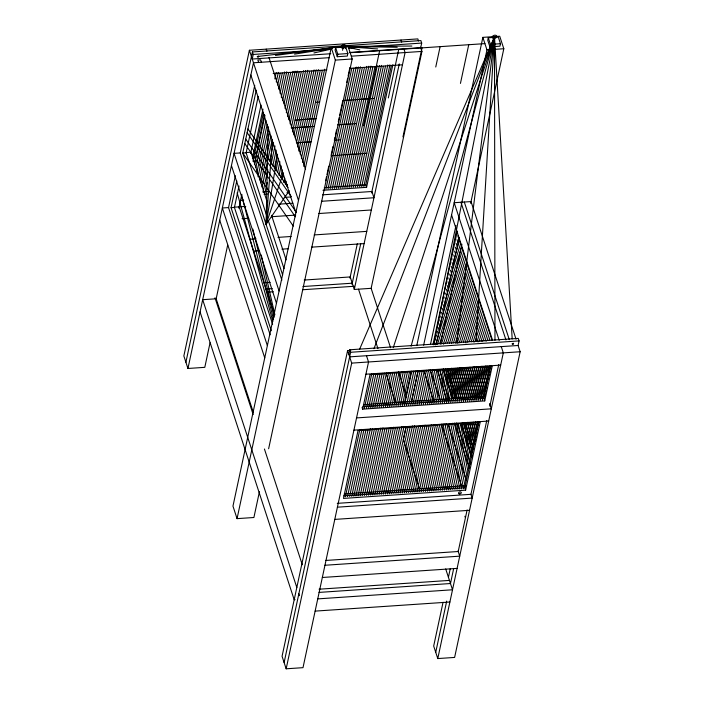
<?xml version="1.0" encoding="UTF-8"?>
<svg xmlns="http://www.w3.org/2000/svg" width="704" height="704" viewBox="0 0 704 704"><rect width="100%" height="100%" fill="white"/><g stroke="black" fill="none" stroke-linecap="round" stroke-linejoin="round"><path stroke-width="1.06" d="M289.282 190.766L266.086 224.338L268.189 126.79M476.001 341.537L494.49 36.837L359.498 349.474M283.307 172.894L266.086 224.338L272.483 139.902M456.685 342.998L494.49 36.837L373.956 348.691M266.086 224.338L277.552 154.22M433.831 344.863L494.49 36.837L512.178 338.906M254.531 163.918L264.396 114.409M418.519 40.99L417.842 38.905L249.383 50.274L183.85 355.96L187.942 368.474L204.794 367.338L210.047 342.795M185.9 362.217L252.41 51.946L420.869 40.577L421.687 43.076L420.702 47.661L349.325 52.483M252.41 51.946L253.229 54.454L252.252 59.039L330.783 53.733M187.942 368.474L253.475 62.788L329.49 57.658M235.356 175.762L228.536 207.574L270.142 334.796M254.742 85.334L240.249 152.935L281.855 280.157M271.295 330.73L231.053 207.68L236.799 180.866M256.23 90.262L242.766 153.041L282.665 275.044M272.615 324.245L234.423 207.451L239.017 186.006M266.596 215.38L246.136 152.812L258.227 96.422M227.674 245.08L216.163 298.786L253.334 412.447M238.894 208.252L241.886 194.278M250.65 153.428L261.017 105.054M252.454 158.233L262.979 109.138M253.018 161.357L263.542 112.262M254.434 164.41L264.959 115.315M255.851 167.473L265.918 120.516M274.842 78.892L276.214 72.486M257.048 171.6L267.115 124.643M276.267 81.946L278.326 72.345M258.007 176.792L268.532 127.697M277.684 85.008L280.201 73.269M259.424 179.854L269.72 131.824M278.872 89.135L282.304 73.128M260.85 182.908L270.917 135.951M280.069 93.262L284.645 71.914M262.046 187.009L272.158 139.814M281.292 97.24L286.748 71.764M262.997 192.227L267.828 169.699M269.667 161.119L273.574 142.886M282.709 100.285L288.631 72.688M264.871 193.16L267.177 182.433M271.084 164.199L274.991 145.966M284.134 103.33L290.734 72.538M272.73 166.197L276.179 150.11M285.102 108.495L293.066 71.342M274.331 168.423L277.288 154.607M286.299 112.596L295.17 71.192M275.977 170.412L278.485 158.717M287.496 116.697L297.282 71.051M277.631 172.392L279.91 161.762M288.913 119.742L299.156 71.975M279.048 175.437L281.098 165.871M290.11 123.842L301.259 71.834M280.702 177.426L282.295 169.981M303.591 70.629L291.306 127.952L314.468 126.386M282.348 179.406L283.492 174.09M292.53 131.93L305.703 70.47M283.774 182.45L284.68 178.2M293.973 134.878L307.806 70.33M285.419 184.439L286.106 181.245M295.416 137.826L309.69 71.245M287.074 186.419L287.531 184.298M311.793 71.104L296.419 142.842L311.159 141.838M297.607 146.951L314.125 69.907M298.804 151.061L316.228 69.758M300.23 154.106L318.34 69.617M301.418 158.215L320.214 70.532M302.614 162.325L322.318 70.418M303.811 166.434L324.65 69.212M268.629 448.774L352.194 58.978L348.102 46.464L331.258 47.599L232.962 506.123L237.054 518.637L253.898 517.502L259.424 491.726M335.65 47.652L335.122 50.142L337.269 56.725L347.318 56.047L347.846 53.557L345.699 46.974L335.65 47.652L337.806 54.234L337.269 56.725M237.054 518.637L335.35 60.113L331.258 47.599M342.558 50.266L343.385 46.42L411.866 46.05M345.338 48.638L345.699 46.974M325.626 180.814L326.524 176.634M326.973 174.548L328.759 166.188M331.223 154.704L332.992 146.458M334.981 137.183L334.321 140.281L340.63 139.85M335.421 135.124L336.53 129.976M338.307 121.651L339.214 117.427M339.671 115.315L342.839 100.522L374.422 98.393M346.72 82.421L347.635 78.162M348.093 76.032L349.914 67.505M325.943 189.033L351.798 68.429M328.046 188.892L353.901 68.288M330.15 188.751L356.233 67.082M332.262 188.61L358.345 66.942M334.365 188.47L360.448 66.792M336.468 188.329L362.322 67.716M338.571 188.179L364.434 67.575M340.683 188.038L366.766 66.37M342.786 187.898L368.87 66.229M344.89 187.757L370.973 66.088M347.002 187.616L372.856 67.012M349.105 187.475L374.959 66.862M363.546 125.787L379.632 50.732M351.208 187.326L377.291 65.657M353.311 187.185L379.394 65.516M355.423 187.044L381.506 65.375M357.526 186.903L383.381 66.29M359.63 186.762L385.493 66.15M361.733 186.622L387.816 64.953M363.845 186.481L389.928 64.812M322.96 190.282L366.582 187.334L365.763 184.835L391.389 65.305M366.582 187.334L392.894 64.601M388.335 97.935L398.728 49.438M349.95 278.15L357.306 243.83M351.991 284.407L360.73 243.654M371.598 192.966L399.265 63.906M420.57 47.247L421.934 51.418L371.14 288.323L354.297 289.458L405.09 52.554L403.726 48.382M350.759 350.39L347.6 350.601L282.066 656.286L286.158 668.8L303.002 667.665L368.535 361.979L366.494 355.722M348.832 354.358L349.809 349.774L518.267 338.395L519.086 340.903L518.1 345.488L520.15 351.745L454.617 657.43L437.774 658.566L433.682 646.052L443.054 602.307M284.117 662.543L350.627 352.273L349.809 349.774M286.158 668.8L351.692 363.114L347.6 350.601M402.961 136.884L422.039 47.863M435.758 67.003L440.123 46.64M362.622 409.156L370.022 374.616L492.158 366.37L484.748 400.91L362.622 409.156L362.076 407.484M345.4 496.769L359.814 429.537M364.39 408.188L371.712 374.035M347.503 496.628L361.918 429.396M366.494 408.047L373.815 373.894M349.615 496.487L363.801 430.32M368.606 407.906L375.927 373.754M351.718 496.346L365.904 430.179M370.709 407.766L378.03 373.613M353.822 496.206L368.007 430.03M372.812 407.625L380.134 373.472M355.925 496.065L370.339 428.824M374.915 407.475L382.237 373.331M358.037 495.915L372.451 428.683M377.027 407.334L384.349 373.182M360.14 495.774L374.326 429.607M379.13 407.194L386.452 373.041M362.243 495.634L376.429 429.466M381.234 407.053L388.555 372.9M364.355 495.493L378.541 429.326M383.346 406.912L390.667 372.759M366.458 495.352L380.873 428.111M385.449 406.771L392.77 372.618M368.562 495.211L382.976 427.97M387.552 406.63L394.874 372.478M370.665 495.07L384.85 428.894M389.655 406.481L396.977 372.328M460.451 83.398L468.741 44.713M372.777 494.921L386.962 428.754M391.767 406.34L399.089 372.187M374.88 494.78L389.066 428.613M393.87 406.199L401.192 372.046M376.983 494.639L391.398 427.398M395.974 406.058L403.295 371.906M379.095 494.498L393.51 427.258M398.086 405.918L405.407 371.765M381.198 494.358L395.384 428.182M400.189 405.777L407.51 371.624M383.302 494.217L397.487 428.041M402.292 405.627L409.614 371.483M404.598 402.468L411.277 371.325M416.803 345.55L482.865 37.365L499.717 36.23L503.809 48.743L470.659 203.368M385.405 494.067L399.59 427.9M404.395 405.486L411.717 371.334M387.517 493.926L401.931 426.694M406.507 405.346L413.829 371.193M389.62 493.786L404.034 426.554M408.61 405.205L415.932 371.052M488.286 37.796L487.749 40.286L489.905 46.869L499.946 46.191L500.482 43.701L498.326 37.118L488.286 37.796L490.433 44.378L489.905 46.869M391.723 493.645L405.909 427.478M410.714 405.064L418.035 370.911M406.173 426.73L403.392 439.674L419.434 488.638M411.453 402.09L418.141 370.885M423.65 345.18L486.957 49.878L482.865 37.365M393.835 493.504L408.012 427.337M412.817 404.923L420.138 370.77M395.938 493.363L410.124 427.187M414.929 404.782L422.25 370.63M493.662 40.691L494.49 36.837L494.974 340.243M398.042 493.222L412.456 425.982M417.032 404.633L424.354 370.48M430.496 344.256L455.954 225.491M400.145 493.073L414.559 425.841M419.135 404.492L426.457 370.339M433.013 344.37L457.266 231.238M402.257 492.932L416.442 426.765M421.247 404.351L428.569 370.198M404.36 492.791L418.546 426.624M423.35 404.21L430.672 370.058M436.374 344.142L459.254 237.415M406.463 492.65L420.649 426.483M425.454 404.07L432.775 369.917M408.566 492.51L422.981 425.269M427.557 403.929L434.878 369.776M440.502 344.045L461.912 244.174M410.678 492.369L425.093 425.128M429.669 403.779L436.99 369.635M412.782 492.219L426.967 426.052M431.772 403.638L439.094 369.486M414.885 492.078L429.07 425.911M433.875 403.498L441.197 369.345M416.997 491.938L431.411 424.706M435.987 403.357L443.309 369.204M419.1 491.797L433.514 424.556M438.09 403.216L445.412 369.063M421.203 491.656L435.618 424.415M440.194 403.075L447.515 368.922M423.306 491.515L437.492 425.339M442.297 402.934L449.618 368.782M425.418 491.366L439.604 425.198M444.409 402.785L451.73 368.632M427.522 491.225L441.936 423.993M446.512 402.644L453.834 368.491M429.625 491.084L444.039 423.852M448.615 402.503L455.937 368.35M431.737 490.943L446.151 423.702M450.727 402.362L458.049 368.21M433.84 490.802L448.026 424.635M452.83 402.222L460.152 368.069M435.943 490.662L450.129 424.486M454.934 402.081L462.255 367.928M438.046 490.521L452.461 423.28M457.037 401.931L464.358 367.778M440.158 490.371L454.573 423.139M459.149 401.79L466.47 367.638M442.262 490.23L456.676 422.998M461.252 401.65L468.574 367.497M444.365 490.09L458.55 423.922M463.355 401.509L470.677 367.356M446.477 489.949L460.662 423.782M465.467 401.368L472.789 367.215M448.58 489.808L462.766 423.632M467.57 401.227L474.892 367.074M450.683 489.667L465.098 422.426M469.674 401.078L476.995 366.934M452.786 489.518L467.201 422.286M471.777 400.937L479.098 366.784M454.898 489.377L469.084 423.21M473.889 400.796L481.21 366.643M457.002 489.236L471.187 423.069M475.992 400.655L483.314 366.502M459.105 489.095L473.29 422.928M478.095 400.514L485.417 366.362M461.217 488.954L475.631 421.714M480.207 400.374L487.529 366.221M463.32 488.814L477.734 421.573M482.31 400.233L489.632 366.08M465.617 490.169L480.163 422.303L358.028 430.549L343.482 498.414L465.617 490.169L464.798 487.67L478.887 421.925M484.748 400.91L483.93 398.402L490.89 365.957M448.422 577.271L450.27 568.674M435.723 652.309L446.706 601.093M453.693 568.48L450.472 583.528L318.991 592.407M467.122 509.925L458.207 551.514L325.635 560.463M337.41 507.179L472.173 498.08L470.95 494.322L486.772 420.508M489.843 406.173L498.766 364.558M437.774 658.566L503.307 352.88L501.257 346.623M411.136 346.157L494.49 36.837L393.246 347.688M341.748 47.74L343.385 46.42L397.232 47.274M313.949 52.95L330.766 49.218M338.131 47.582L343.385 46.42L377.67 48.946M294.554 54.129L332.534 48.127M336.873 47.45L343.385 46.42L345.435 46.851M275.449 55.414L332.605 47.846M334.761 47.564L343.385 46.42L258.201 56.408M253.229 54.454L330.898 49.21M348.401 48.022L421.687 43.076M350.152 52.721L484.915 43.622M337.806 54.234L347.846 53.557M490.433 44.378L500.482 43.701M351.402 56.179L421.934 51.418M335.35 60.113L352.194 58.978M486.957 49.878L503.809 48.743M273.178 73.506L326.867 69.89M349.87 68.332L402.468 64.786M315.462 102.37L319.678 102.089M295.073 120.076L316.122 118.659M337.63 124.819L356.585 123.543M240.381 152.926L234.062 153.349L279.074 290.998M245.643 152.566L250.906 152.214L267.133 201.819M246.136 152.812L242.766 153.041L293.304 226.107M331.003 155.734L366.802 153.322M263.261 191.752L267.617 191.462M324.324 187.634L365.763 184.835M264.079 194.26L267.344 194.04M286.977 192.711L289.159 192.562M240.434 200.376L243.725 200.147M284.258 197.41L290.831 196.97M322.608 194.823L371.914 191.497L373.956 197.754L321.367 201.3M228.668 207.566L222.35 207.988L267.362 345.638M233.93 207.205L245.766 206.404M278.634 204.186L292.882 203.227M231.053 207.68L234.423 207.451M242.053 218.706L248.626 218.266M271.63 216.709L295.742 215.081M318.745 213.532L371.334 209.977M249.515 239.29L256.089 238.85M278.001 237.371L291.148 236.482M314.16 234.934L366.749 231.378M253.466 251.073L258.949 250.703M281.952 249.154L288.526 248.706M311.538 247.157L364.126 243.602M263.648 282.788L270.222 282.348M304.19 280.051L350.205 276.945L354.297 289.458M265.698 289.045L272.272 288.605M302.949 286.528L352.255 283.202M266.614 292.178L273.319 291.729M302.579 289.749L354.288 286.264M216.374 298.769L202.69 299.693L296.815 587.506M350.627 352.273L519.086 340.903M349.65 356.858L518.1 345.488M351.692 363.114L520.15 351.745M365.913 374.211L500.685 365.112M363.414 404.668L485.03 396.458M362.894 406.578L483.93 398.402M356.55 417.921L491.313 408.822L489.606 403.603M353.927 430.144L488.69 421.045M344.274 493.926L465.89 485.716M343.754 495.836L464.798 487.67M337.278 503.351L470.95 494.322M334.787 519.402L469.55 510.312M324.958 565.259L459.721 556.16L458.022 550.95M322.335 577.482L457.098 568.392M319.062 589.204L449.442 580.404M295.055 599.676L294.193 599.738L200.068 311.925M317.75 598.884L452.514 589.785L445.694 568.929M315.128 611.107L449.891 602.017M348.515 47.494L359.806 49.861M247.13 132.695L291.28 196.61M245.749 139.128L296.314 212.318M244.798 143.581L295.381 216.806M247.94 128.92L288.033 187.458M516.058 339.231L471.038 201.582L454.194 202.717L499.206 340.366M464.306 202.039L509.318 339.689M460.935 202.259L505.947 339.909M400.998 40.04L401.676 42.126M451.572 214.949L492.536 340.19M457.846 235.814L491.999 340.243M457.028 239.633L489.808 339.882M456.21 243.452L487.969 340.569M455.391 247.271L486.121 341.255M454.573 251.09L483.938 340.903M453.746 254.918L482.099 341.59M490.292 366.652L490.978 368.746M452.927 258.738L479.908 341.238M488.11 366.3L490.16 372.566M452.109 262.557L478.069 341.924M485.918 365.939L488.998 375.338M451.29 266.376L475.878 341.563M484.079 366.634L488.18 379.166M450.472 270.195L474.038 342.258M481.897 366.274L487.353 382.985M449.654 274.023L471.856 341.898M480.049 366.96L486.878 387.851M448.835 277.842L469.665 341.546M478.201 367.646L486.059 391.67M448.017 281.662L467.826 342.232M476.018 367.294L485.241 395.49M447.198 285.481L465.978 342.918M473.836 366.942L483.736 397.223M446.38 289.3L463.795 342.566M471.988 367.629L481.897 397.91M445.562 293.128L461.613 342.206M469.806 367.268L479.706 397.558M444.734 296.947L459.765 342.892M467.958 367.954L477.523 397.197M443.916 300.766L457.926 343.587M465.775 367.602L475.684 397.883M443.098 304.586L455.734 343.226M463.936 368.289L473.493 397.531M442.279 308.405L453.552 342.874M461.745 367.937L471.31 397.17M441.461 312.233L451.704 343.561M459.562 367.576L469.462 397.866M477.321 421.881L478.35 425.014M440.642 316.052L449.522 343.2M457.723 368.262L467.623 398.552M475.482 422.567L477.523 428.833M439.824 319.871L447.339 342.848M455.875 368.958L465.441 398.191M473.29 422.215L477.048 433.699M439.006 323.69L445.491 343.534M453.693 368.597L463.25 397.839M471.451 422.902L476.23 437.518M438.187 327.518L443.652 344.221M451.502 368.245L461.41 398.526M469.26 422.55L475.411 441.346M437.369 331.338L441.461 343.869M449.662 368.931L459.562 399.212M467.421 423.236L474.25 444.118M436.55 335.157L439.278 343.508M447.814 369.618L457.38 398.86M465.238 422.875L473.431 447.938M447.418 369.723L456.966 398.922M464.807 422.902L473.334 448.976M435.732 338.976L437.439 344.194M445.632 369.266L455.198 398.499M463.047 422.523L472.613 451.766M434.905 342.795L435.591 344.89M443.45 368.905L453.35 399.194M461.208 423.21L472.138 456.623M442.86 369.274L452.426 398.517M460.618 423.579L471.548 456.993M439.498 369.503L449.398 399.784M457.257 423.799L470.571 464.534M437.307 370.401L446.855 399.599M454.696 423.588L469.366 468.424M430.17 369.644L439.991 399.652M448.131 424.565L466.391 480.401M423.826 370.489L433.646 400.497M441.593 424.802L461.745 486.429M464.886 516.278L465.212 517.282M371.14 288.323L390.579 347.758M398.429 371.747L406.613 396.774M358.512 289.177L377.951 348.612M386.135 373.639L395.683 402.838M266.226 49.139L266.913 51.225M268.954 57.482L305.527 169.294M261.378 62.26L260.594 59.849L257.849 60.034L258.623 62.445M249.383 50.274L298.496 200.438M250.853 75.02L295.874 212.67M271.542 215.301L286.114 259.855M268.303 220.59L283.994 268.558M231.44 165.572L276.461 303.222M239.193 206.853L274.393 314.494M219.727 220.22L264.739 357.87M214.984 297.801L253.176 414.594M264.431 449.002L302.289 564.758M298.857 593.762L299.49 595.707M237.151 192.773L272.87 321.358M241.657 195.078L273.522 319.194M252.85 229.064L274.314 317.187M261.263 255.006L274.886 314.838M257.303 56.707C258.914 58.687 259.389 54.437 257.303 56.707M512.23 343.895C513.832 345.875 514.316 341.625 512.23 343.895M343.429 48.004L342.83 48.057A2.341 1.549 -18.1 0 1 341.616 45.725A2.341 1.549 -18.1 0 1 345.435 45.355A2.341 1.549 -18.1 0 1 343.429 48.004M494.34 38.456L493.75 38.474A2.341 1.549 -18.1 0 1 492.835 36.027A2.341 1.549 -18.1 0 1 496.61 35.886A2.341 1.549 -18.1 0 1 494.34 38.456M459.334 493.918A1.443 0.959 -18.1 0 0 461.296 492.562A1.443 0.959 -18.1 0 0 459.07 492.272A1.443 0.959 -18.1 0 0 459.334 493.918"/></g></svg>
